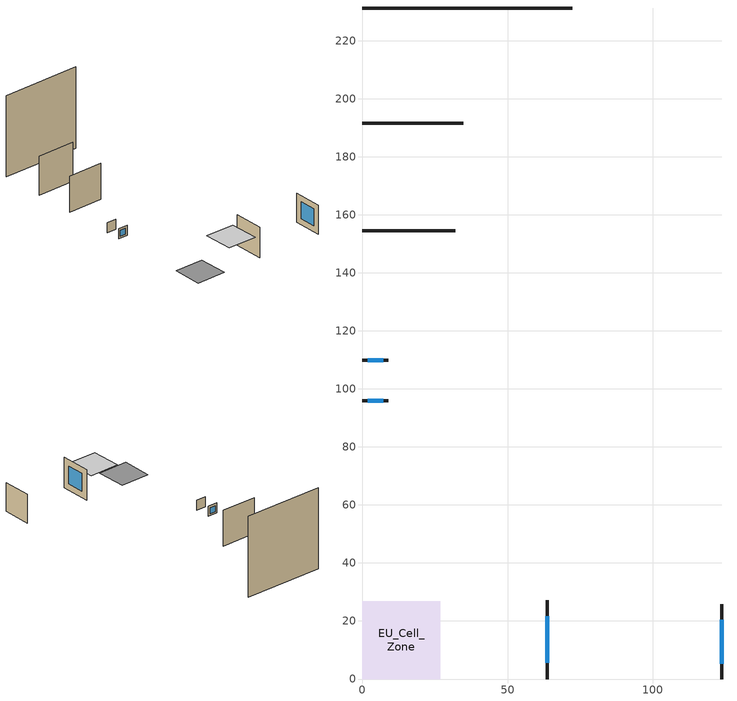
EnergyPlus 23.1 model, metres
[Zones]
EU_Cell_Zone
 floor othersidecoefficients (EU_IT.MidClim.AB.02.Gen.ReEx.001.001_floor_1_Construction): 0,0 26.85,0 26.85,26.85 0,26.85 z0
 wall outside (EU_IT.MidClim.AB.02.Gen.ReEx.001.001_wall_1_east_1_Construction): 63.7,0 63.7,27.18 z0:27.18
 wall outside (EU_IT.MidClim.AB.02.Gen.ReEx.001.001_wall_1_north_2_Construction): 0,95.88 8.92,95.88 z0:8.92
 wall outside (EU_IT.MidClim.AB.02.Gen.ReEx.001.001_wall_1_south_3_Construction): 8.92,109.8 0,109.8 z0:8.92
 wall outside (EU_IT.MidClim.AB.02.Gen.ReEx.001.001_wall_1_west_4_Construction): 123.72,25.75 123.72,0 z0:25.75
 wall othersidecoefficients (EU_IT.MidClim.AB.02.Gen.ReEx.001.001_wall_2_Construction): 32,154.47 0,154.47 z0:32
 wall othersidecoefficients (EU_IT.MidClim.AB.02.Gen.ReEx.001.001_wall_3_Construction): 34.77,191.47 0,191.47 z0:34.77
 wall othersidecoefficients (EU_IT.MidClim.AB.02.Gen.ReEx.001.001_thermal_bridge_Construction): 72.36,231.24 0,231.24 z0:72.36
 window (EU_IT.MidClim.AB.02.Gen.ReEx.001.001_window_east_1_Construction): 63.7,5.62 63.7,21.56 z5.62:21.56
 window (EU_IT.MidClim.AB.02.Gen.ReEx.001.001_window_north_2_Construction): 1.84,95.88 7.08,95.88 z1.84:7.08
 window (EU_IT.MidClim.AB.02.Gen.ReEx.001.001_window_south_3_Construction): 7.08,109.8 1.84,109.8 z1.84:7.08
 window (EU_IT.MidClim.AB.02.Gen.ReEx.001.001_window_west_4_Construction): 123.72,20.42 123.72,5.33 z5.33:20.42
 ceiling othersidecoefficients (EU_IT.MidClim.AB.02.Gen.ReEx.001.001_roof_2_Construction): 31.85,0 58.7,0 58.7,26.85 31.85,26.85 z20
[Building]
EU Step8 Campaign Cell: North Axis=0; Terrain=City; Solar Distribution=FullExterior
[Site:Location]
Bologna: Latitude=44.5; Longitude=11.25; Time Zone=1; Elevation=37
[SizingPeriod:WeatherFileDays]
AnnualSizingPeriod: Begin Month=1; Begin Day of Month=1; End Month=12; End Day of Month=31; Use Weather File Daylight Saving Period=No; Use Weather File Rain and Snow Indicators=No
[MATERIAL]
EU_InternalMass_Material: Roughness=MediumRough; Thickness=0.1; Conductivity=1; Density=1800; Specific Heat=900; Thermal Absorptance=0.9; Solar Absorptance=0.7; Visible Absorptance=0.7
[MATERIAL:NOMASS] Roughness=MediumRough; Thermal Absorptance=0.9; Solar Absorptance=0.7; Visible Absorptance=0.7
Name | Thermal Resistance
EU_IT.MidClim.AB.02.Gen.ReEx.001.001_floor_1_NoMass | 0.614429
EU_IT.MidClim.AB.02.Gen.ReEx.001.001_roof_2_NoMass | 0.441916
EU_IT.MidClim.AB.02.Gen.ReEx.001.001_wall_1_east_1_NoMass; EU_IT.MidClim.AB.02.Gen.ReEx.001.001_wall_1_north_2_NoMass; EU_IT.MidClim.AB.02.Gen.ReEx.001.001_wall_1_south_3_NoMass; EU_IT.MidClim.AB.02.Gen.ReEx.001.001_wall_1_west_4_NoMass; EU_IT.MidClim.AB.02.Gen.ReEx.001.001_wall_3_NoMass | 0.776339
EU_IT.MidClim.AB.02.Gen.ReEx.001.001_wall_2_NoMass | 1.00788
EU_IT.MidClim.AB.02.Gen.ReEx.001.001_thermal_bridge_NoMass | 22.9796
[WINDOWMATERIAL:SIMPLEGLAZINGSYSTEM] UFactor=4.26464; Solar Heat Gain Coefficient=0.85; Visible Transmittance=0.85
EU_IT.MidClim.AB.02.Gen.ReEx.001.001_window_east_1_SimpleGlazing; EU_IT.MidClim.AB.02.Gen.ReEx.001.001_window_north_2_SimpleGlazing; EU_IT.MidClim.AB.02.Gen.ReEx.001.001_window_south_3_SimpleGlazing; EU_IT.MidClim.AB.02.Gen.ReEx.001.001_window_west_4_SimpleGlazing
[CONSTRUCTION]
EU_IT.MidClim.AB.02.Gen.ReEx.001.001_floor_1_Construction: EU_IT.MidClim.AB.02.Gen.ReEx.001.001_floor_1_NoMass
EU_IT.MidClim.AB.02.Gen.ReEx.001.001_roof_2_Construction: EU_IT.MidClim.AB.02.Gen.ReEx.001.001_roof_2_NoMass
EU_IT.MidClim.AB.02.Gen.ReEx.001.001_wall_1_east_1_Construction: EU_IT.MidClim.AB.02.Gen.ReEx.001.001_wall_1_east_1_NoMass
EU_IT.MidClim.AB.02.Gen.ReEx.001.001_window_east_1_Construction: EU_IT.MidClim.AB.02.Gen.ReEx.001.001_window_east_1_SimpleGlazing
EU_IT.MidClim.AB.02.Gen.ReEx.001.001_wall_1_north_2_Construction: EU_IT.MidClim.AB.02.Gen.ReEx.001.001_wall_1_north_2_NoMass
EU_IT.MidClim.AB.02.Gen.ReEx.001.001_window_north_2_Construction: EU_IT.MidClim.AB.02.Gen.ReEx.001.001_window_north_2_SimpleGlazing
EU_IT.MidClim.AB.02.Gen.ReEx.001.001_wall_1_south_3_Construction: EU_IT.MidClim.AB.02.Gen.ReEx.001.001_wall_1_south_3_NoMass
EU_IT.MidClim.AB.02.Gen.ReEx.001.001_window_south_3_Construction: EU_IT.MidClim.AB.02.Gen.ReEx.001.001_window_south_3_SimpleGlazing
EU_IT.MidClim.AB.02.Gen.ReEx.001.001_wall_1_west_4_Construction: EU_IT.MidClim.AB.02.Gen.ReEx.001.001_wall_1_west_4_NoMass
EU_IT.MidClim.AB.02.Gen.ReEx.001.001_window_west_4_Construction: EU_IT.MidClim.AB.02.Gen.ReEx.001.001_window_west_4_SimpleGlazing
EU_IT.MidClim.AB.02.Gen.ReEx.001.001_wall_2_Construction: EU_IT.MidClim.AB.02.Gen.ReEx.001.001_wall_2_NoMass
EU_IT.MidClim.AB.02.Gen.ReEx.001.001_wall_3_Construction: EU_IT.MidClim.AB.02.Gen.ReEx.001.001_wall_3_NoMass
EU_IT.MidClim.AB.02.Gen.ReEx.001.001_thermal_bridge_Construction: EU_IT.MidClim.AB.02.Gen.ReEx.001.001_thermal_bridge_NoMass
EU_InternalMass_Construction: EU_InternalMass_Material
[ZONE]
EU_Cell_Zone: Type=1; Multiplier=1; Ceiling Height=1.12633; Volume=11029; Floor Area=2448; Part of Total Floor Area=Yes
[INTERNALMASS]
EU_Cell_Zone_EU_InternalMass: Construction=EU_InternalMass_Construction; Zone or ZoneList=EU_Cell_Zone; Surface Area=2448
[SURFACEPROPERTY:OTHERSIDECOEFFICIENTS] Combined ConvectiveRadiative Film Coefficient=0; Constant Temperature=0; Constant Temperature Coefficient=0; Ground Temperature Coefficient=0; Wind Speed Coefficient=0; Sinusoidal Variation of Constant Temperature Coefficient=No; Period of Sinusoidal Variation=24; Previous Other Side Temperature Coefficient=0
Name | External DryBulb Temperature Coefficient | Zone Air Temperature Coefficient
EU_IT.MidClim.AB.02.Gen.ReEx.001.001_floor_1_b0.320307 | 0.320307 | 0.679693
EU_IT.MidClim.AB.02.Gen.ReEx.001.001_roof_2_b0.561798 | 0.561798 | 0.438202
EU_IT.MidClim.AB.02.Gen.ReEx.001.001_wall_1_east_1_b1; EU_IT.MidClim.AB.02.Gen.ReEx.001.001_wall_1_north_2_b1; EU_IT.MidClim.AB.02.Gen.ReEx.001.001_wall_1_south_3_b1; EU_IT.MidClim.AB.02.Gen.ReEx.001.001_wall_1_west_4_b1; EU_IT.MidClim.AB.02.Gen.ReEx.001.001_wall_2_b1; EU_IT.MidClim.AB.02.Gen.ReEx.001.001_thermal_bridge_b1 | 1 | 0
EU_IT.MidClim.AB.02.Gen.ReEx.001.001_wall_3_b0.692521 | 0.692521 | 0.307479
[OTHEREQUIPMENT]
EU_Step8_InternalGain_it__IT.MidClim.AB.02.Gen.ReEx.001.001__f030_f030: Fuel Type=Electricity; Zone or ZoneList or Space or SpaceList=EU_Cell_Zone; Schedule=EU_Step8_GainSchedule_it__IT.MidClim.AB.02.Gen.ReEx.001.001__f030_f030; Design Level Calculation Method=Watts/Area; Power per Zone Floor Area=1; Fraction Latent=0; Fraction Radiant=0; Fraction Lost=0; Carbon Dioxide Generation Rate=0; EndUse Subcategory=EU_Step8_InternalGains
[ZONEVENTILATION:DESIGNFLOWRATE]
EU_ConstantAir_EU_Cell_Zone: Zone or ZoneList or Space or SpaceList=EU_Cell_Zone; Schedule=EU_AlwaysOn; Design Flow Rate Calculation Method=AirChanges/Hour; Air Changes per Hour=0.696268; Ventilation Type=Natural; Fan Pressure Rise=0; Fan Total Efficiency=1; Constant Term Coefficient=1; Temperature Term Coefficient=0; Velocity Term Coefficient=0; Velocity Squared Term Coefficient=0; Minimum Indoor Temperature=-100; Maximum Indoor Temperature=100; Delta Temperature=-100; Minimum Outdoor Temperature=-100; Maximum Outdoor Temperature=100; Maximum Wind Speed=40
[HVACTEMPLATE:THERMOSTAT]
EU_HeatOnly_EU_Cell_Zone: Constant Heating Setpoint=20; Constant Cooling Setpoint=50
[HVACTEMPLATE:ZONE:IDEALLOADSAIRSYSTEM]
EU_Cell_Zone: Template Thermostat=EU_HeatOnly_EU_Cell_Zone; System Availability Schedule=EU_AlwaysOn; Maximum Heating Supply Air Temperature=50; Minimum Cooling Supply Air Temperature=13; Maximum Heating Supply Air Humidity Ratio=0.0156; Minimum Cooling Supply Air Humidity Ratio=0.0077; Heating Limit=NoLimit; Cooling Limit=NoLimit; Heating Availability Schedule=EU_AlwaysOn; Cooling Availability Schedule=EU_CoolingOff; Dehumidification Control Type=ConstantSensibleHeatRatio; Cooling Sensible Heat Ratio=0.7; Dehumidification Setpoint=60; Humidification Control Type=None; Humidification Setpoint=30; Outdoor Air Method=None; Outdoor Air Flow Rate per Person=0.00944; Outdoor Air Flow Rate per Zone Floor Area=0; Outdoor Air Flow Rate per Zone=0; Demand Controlled Ventilation Type=None; Outdoor Air Economizer Type=NoEconomizer; Heat Recovery Type=None; Sensible Heat Recovery Effectiveness=0.7; Latent Heat Recovery Effectiveness=0.65
[SIZING:ZONE]
EU_Cell_Zone: Zone Cooling Design Supply Air Temperature Input Method=SupplyAirTemperature; Zone Cooling Design Supply Air Temperature=13; Zone Heating Design Supply Air Temperature Input Method=SupplyAirTemperature; Zone Heating Design Supply Air Temperature=50; Zone Cooling Design Supply Air Humidity Ratio=0.008; Zone Heating Design Supply Air Humidity Ratio=0.008; Cooling Design Air Flow Method=DesignDay; Cooling Design Air Flow Rate=0; Cooling Minimum Air Flow per Zone Floor Area=0.000762; Cooling Minimum Air Flow=0; Cooling Minimum Air Flow Fraction=0.2; Heating Design Air Flow Method=DesignDay; Heating Design Air Flow Rate=0; Heating Maximum Air Flow per Zone Floor Area=0.002032; Heating Maximum Air Flow=0.141576; Heating Maximum Air Flow Fraction=0.3; Account for Dedicated Outdoor Air System=No; Dedicated Outdoor Air System Control Strategy=NeutralSupplyAir; Dedicated Outdoor Air Low Setpoint Temperature for Design=autosize; Dedicated Outdoor Air High Setpoint Temperature for Design=autosize; Zone Load Sizing Method=Sensible Load Only No Latent Load; Zone Latent Cooling Design Supply Air Humidity Ratio Input Method=HumidityRatioDifference; Zone Cooling Design Supply Air Humidity Ratio Difference=0.005; Zone Latent Heating Design Supply Air Humidity Ratio Input Method=HumidityRatioDifference; Zone Humidification Design Supply Air Humidity Ratio Difference=0.005
[SCHEDULE:CONSTANT]
Name | Hourly Value
EU_AlwaysOn | 1
EU_CoolingOff | 0
[SCHEDULE:FILE]
EU_Step8_GainSchedule_it__IT.MidClim.AB.02.Gen.ReEx.001.001__f030_f030: File=C:\Users\o_iseri\Desktop\OpenUBEM\openubem\outputs\eu_certified_rerun_2026-08-28\rep1\schedules\it__IT.MidClim.AB.02.Gen.ReEx.001.001__f030.csv; Column Number=1; Rows to Skip at Top=0; Number of Hours of Data=8760; Column Separator=Comma; Interpolate to Timestep=No; Minutes per Item=60; Adjust Schedule for Daylight Savings=Yes
